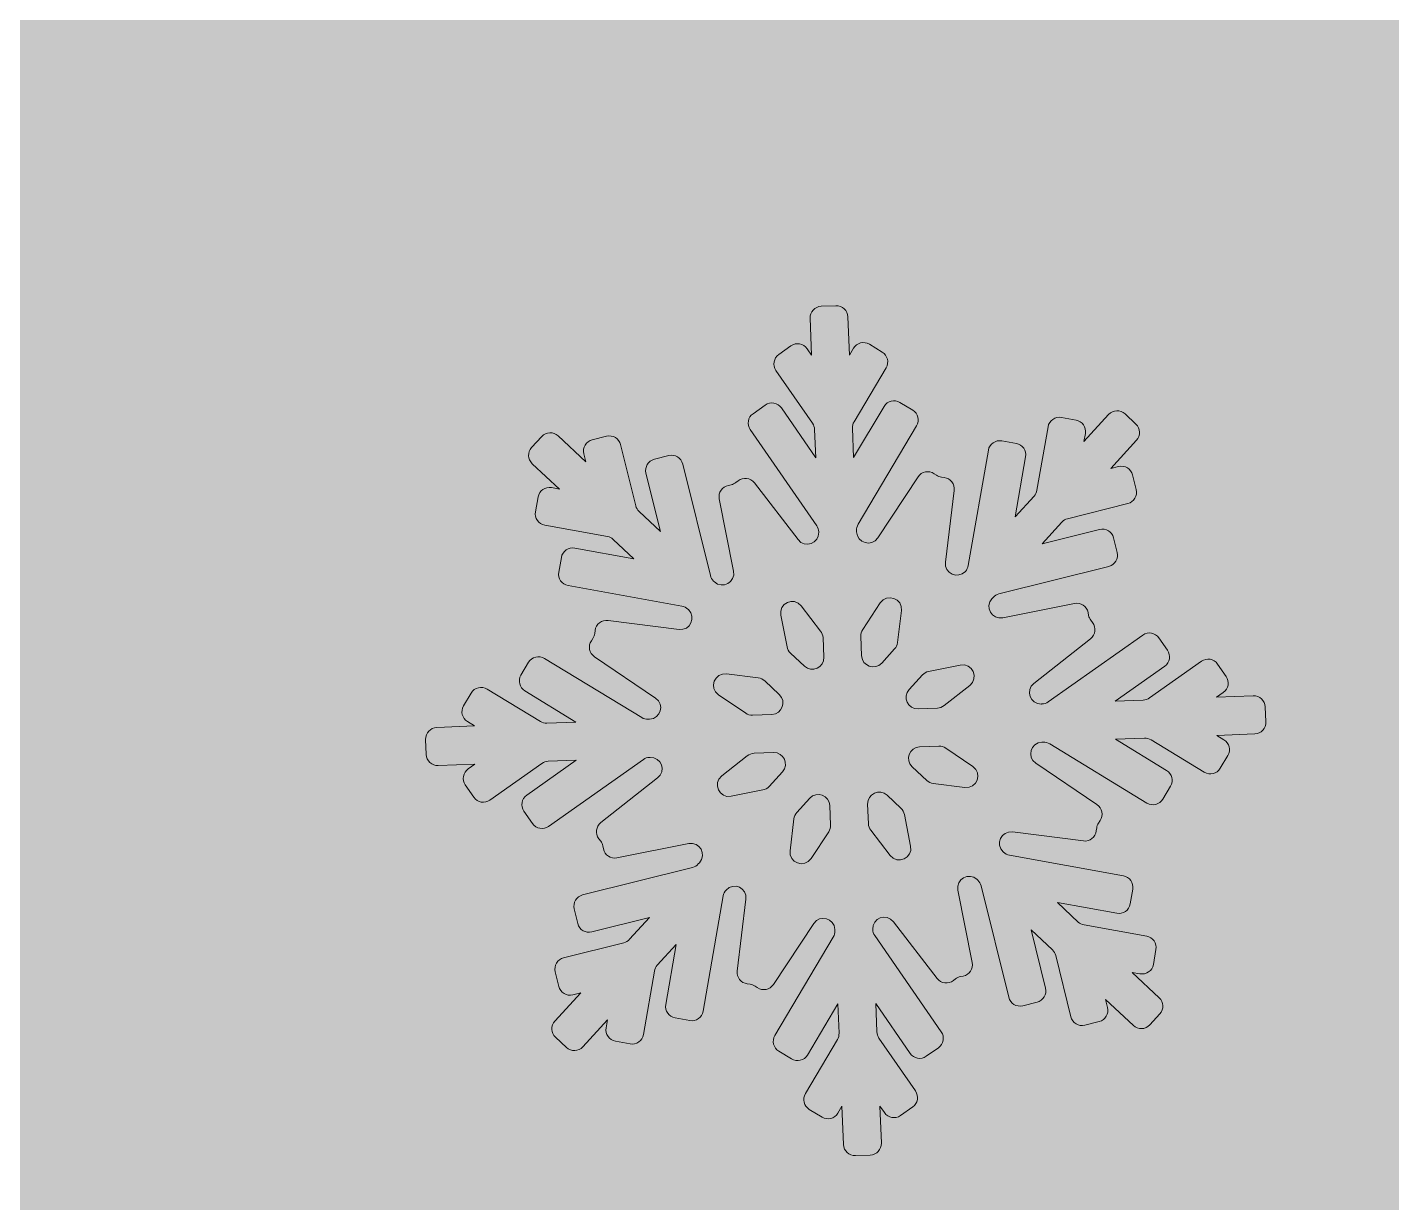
# Model space of a CAD drawing. Header units: millimetres. Extents: x 28 to 188, y -114 to -17.
# Drawn here: x 165.27 to 172.33, y -77.9 to -71.81 of the extents above; entities that cross this region are included whole.
import ezdxf

# ---------------------------------------------------------------- set-up
doc = ezdxf.new("R2010")
doc.units = ezdxf.units.MM
doc.header["$MEASUREMENT"] = 0
doc.layers.add('engraving', color=7, linetype='Continuous')
doc.layers.add('Layer 1', color=7, linetype='Continuous')

msp = doc.modelspace()

# ---------------------------------------------------------------- hatches: boundary and pattern name
at = {"layer": 'Layer 1'}
h = msp.add_hatch(color=2, dxfattribs=at)
h.dxf.hatch_style = 2
edge = h.paths.add_edge_path()
edge.add_spline(control_points=[(186.8995, -77.7011), (185.937, -75.2396), (184.6099, -72.989), (182.9185, -70.9499), (181.2253, -68.9121), (179.2244, -67.1231), (176.9167, -65.5834), (174.6091, -64.0449), (172.0702, -62.8528), (169.2993, -62.0054), (169.2993, -62.0054), (156.1434, -57.7355), (156.1434, -57.7355), (155.2951, -57.1979), (154.5851, -56.4657), (154.0076, -55.5426), (153.4317, -54.6191), (153.5641, -53.7356), (154.4115, -52.8881), (155.4884, -52.0424), (156.7381, -51.5031), (158.1623, -51.2723), (159.5856, -51.0415), (161.0656, -51.0037), (162.6057, -51.1572), (165.2985, -51.5431), (168.261, -52.158), (171.4927, -53.0037), (174.7243, -53.8512), (177.5691, -54.7743), (180.0323, -55.7734), (180.34, -50.5422), (180.5325, -46.6381), (180.6099, -44.0592), (180.6856, -41.4825), (180.7251, -39.5586), (180.7251, -38.2887), (180.7251, -37.0193), (180.7251, -36.0782), (180.7251, -35.4615), (180.7251, -34.8465), (180.8007, -33.8852), (180.9563, -32.5762), (176.8016, -31.1156), (172.7045, -30.1345), (168.665, -29.633), (166.9542, -29.4215), (165.2398, -29.2721), (163.5222, -29.1777), (162.8036, -28.6459), (161.9375, -28.3028), (160.9966, -28.2311), (162.5016, -27.1161), (163.4813, -25.3324), (163.4813, -23.3156), (163.4813, -19.9353), (160.7411, -17.1949), (157.3606, -17.1949), (153.9803, -17.1949), (151.2399, -19.9353), (151.2399, -23.3156), (151.2399, -25.3324), (152.2198, -27.1161), (153.7247, -28.2311), (152.5501, -28.3206), (151.4914, -28.8313), (150.6927, -29.6082), (149.3414, -29.8307), (147.9663, -30.125), (146.5646, -30.4989), (143.4086, -31.2686), (140.6961, -32.4031), (138.428, -33.9032), (136.158, -35.4035), (134.2733, -37.1349), (132.7726, -39.0966), (131.2728, -41.0588), (130.1761, -43.1937), (129.4834, -45.5018), (128.7907, -47.8104), (128.4452, -50.1958), (128.4452, -52.6574), (128.4452, -55.6582), (129.0794, -58.6586), (130.3498, -61.6595), (131.6184, -64.6599), (133.3493, -67.4497), (135.5427, -70.0264), (137.7361, -72.6053), (140.3316, -74.8738), (143.3329, -76.8356), (146.3333, -78.7977), (149.6406, -80.2021), (153.2581, -81.0478), (154.1038, -81.279), (154.9891, -81.5678), (155.9121, -81.9133), (156.8352, -82.2597), (157.7016, -82.6834), (158.5095, -83.1836), (159.3174, -83.6839), (159.9895, -84.2992), (160.5293, -85.0298), (161.0656, -85.762), (161.3372, -86.5872), (161.3372, -87.5111), (161.1816, -88.8201), (160.6822, -89.7233), (159.8365, -90.2227), (158.9891, -90.7246), (157.95, -91.0134), (156.72, -91.0891), (154.7192, -91.0891), (152.8542, -90.7822), (151.1232, -90.166), (149.3922, -89.5506), (147.6406, -88.8957), (145.8718, -88.2029), (145.8718, -88.2029), (140.4477, -86.2416), (140.4477, -86.2416), (139.2934, -85.7793), (138.1392, -85.3375), (136.9848, -84.9146), (135.8315, -84.4918), (134.6772, -84.0878), (133.5229, -83.7028), (133.5229, -83.7028), (127.9828, -108.5157), (127.9828, -108.5157), (131.4456, -109.8247), (134.2733, -110.8243), (136.4657, -111.5161), (138.6591, -112.208), (140.7941, -112.7856), (142.8706, -113.2471), (144.6402, -113.6313), (146.6023, -113.8994), (148.7571, -114.055), (150.91, -114.2088), (153.1429, -114.2467), (155.4506, -114.171), (156.6805, -114.171), (157.8348, -114.1504), (158.9134, -114.1126), (159.9895, -114.0731), (160.7974, -114.0154), (161.3372, -113.9398), (165.2607, -113.4783), (168.8954, -112.4968), (172.2429, -110.9961), (175.5897, -109.4964), (178.4552, -107.5342), (180.8402, -105.1105), (183.2244, -102.6868), (185.0912, -99.8419), (186.438, -96.5708), (187.7831, -93.3013), (188.4182, -89.628), (188.3426, -85.5489), (188.3426, -82.7797), (187.8604, -80.1643), (186.8995, -77.7011)], knot_values=[0, 0, 0, 0, 1, 1, 1, 2, 2, 2, 3, 3, 3, 4, 4, 4, 5, 5, 5, 6, 6, 6, 7, 7, 7, 8, 8, 8, 9, 9, 9, 10, 10, 10, 11, 11, 11, 12, 12, 12, 13, 13, 13, 14, 14, 14, 15, 15, 15, 16, 16, 16, 17, 17, 17, 18, 18, 18, 19, 19, 19, 20, 20, 20, 21, 21, 21, 22, 22, 22, 23, 23, 23, 24, 24, 24, 25, 25, 25, 26, 26, 26, 27, 27, 27, 28, 28, 28, 29, 29, 29, 30, 30, 30, 31, 31, 31, 32, 32, 32, 33, 33, 33, 34, 34, 34, 35, 35, 35, 36, 36, 36, 37, 37, 37, 38, 38, 38, 39, 39, 39, 40, 40, 40, 41, 41, 41, 42, 42, 42, 43, 43, 43, 44, 44, 44, 45, 45, 45, 46, 46, 46, 47, 47, 47, 48, 48, 48, 49, 49, 49, 50, 50, 50, 51, 51, 51, 52, 52, 52, 53, 53, 53, 54, 54, 54, 54], degree=3, periodic=1)
edge = h.paths.add_edge_path()
edge.add_spline(control_points=[(153.5533, -23.3156), (153.5533, -21.2162), (155.2613, -19.5083), (157.3606, -19.5083), (159.4601, -19.5083), (161.1681, -21.2162), (161.1681, -23.3156), (161.1681, -25.415), (159.4601, -27.123), (157.3606, -27.123), (155.2613, -27.123), (153.5533, -25.415), (153.5533, -23.3156)], knot_values=[0, 0, 0, 0, 1, 1, 1, 2, 2, 2, 3, 3, 3, 4, 4, 4, 4], degree=3, periodic=1)

# ---------------------------------------------------------------- linework, layer by layer
at = {"layer": 'engraving', "lineweight": 0}
for points, knots in [([(171.6763, -75.3285), (171.6749, -75.2955), (171.6472, -75.2699), (171.6143, -75.2712), (171.6143, -75.2712), (171.4242, -75.2785), (171.4242, -75.2785), (171.4242, -75.2785), (171.4594, -75.2537), (171.4594, -75.2537), (171.4862, -75.2348), (171.4927, -75.1979), (171.4741, -75.1709), (171.4741, -75.1709), (171.4299, -75.1069), (171.4299, -75.1069), (171.411, -75.0796), (171.3734, -75.0729), (171.3463, -75.0921), (171.3463, -75.0921), (171.0769, -75.2824), (171.0769, -75.2824), (171.0675, -75.289), (171.0563, -75.2928), (171.0448, -75.2933), (171.0448, -75.2933), (170.8994, -75.2989), (170.8994, -75.2989), (170.8994, -75.2989), (171.1557, -75.1179), (171.1557, -75.1179), (171.1824, -75.099), (171.189, -75.062), (171.1703, -75.0351), (171.1703, -75.0351), (171.1261, -74.9712), (171.1261, -74.9712), (171.1072, -74.9439), (171.0697, -74.9372), (171.0425, -74.9564), (171.0425, -74.9564), (170.5522, -75.3027), (170.5522, -75.3027), (170.5428, -75.3094), (170.5316, -75.3132), (170.52, -75.3136), (170.52, -75.3136), (170.5172, -75.3137), (170.5172, -75.3137), (170.4594, -75.3159), (170.4325, -75.2429), (170.4779, -75.2071), (170.4779, -75.2071), (170.7721, -74.9755), (170.7721, -74.9755), (170.7977, -74.9552), (170.8024, -74.9181), (170.7824, -74.8921), (170.7824, -74.8921), (170.773, -74.8799), (170.773, -74.8799), (170.7674, -74.8725), (170.7635, -74.864), (170.7617, -74.855), (170.7617, -74.855), (170.7588, -74.84), (170.7588, -74.84), (170.7524, -74.8076), (170.7209, -74.7865), (170.6885, -74.7929), (170.6885, -74.7929), (170.3172, -74.867), (170.3172, -74.867), (170.2606, -74.8782), (170.2225, -74.8107), (170.2614, -74.7681), (170.2614, -74.7681), (170.2675, -74.7614), (170.2675, -74.7614), (170.2754, -74.7527), (170.2857, -74.7466), (170.2971, -74.7437), (170.2971, -74.7437), (170.8666, -74.6009), (170.8666, -74.6009), (170.8985, -74.5929), (170.918, -74.5605), (170.9101, -74.5286), (170.9101, -74.5286), (170.8913, -74.4528), (170.8913, -74.4528), (170.8834, -74.4208), (170.8509, -74.4012), (170.8188, -74.4093), (170.8188, -74.4093), (170.5206, -74.484), (170.5206, -74.484), (170.5206, -74.484), (170.6233, -74.3715), (170.6233, -74.3715), (170.6313, -74.3628), (170.6415, -74.3567), (170.6529, -74.3538), (170.6529, -74.3538), (170.965, -74.2755), (170.965, -74.2755), (170.9969, -74.2675), (171.0163, -74.2352), (171.0084, -74.2032), (171.0084, -74.2032), (170.9897, -74.1275), (170.9897, -74.1275), (170.9817, -74.0954), (170.9493, -74.0759), (170.9172, -74.0839), (170.9172, -74.0839), (170.8764, -74.0941), (170.8764, -74.0941), (170.8764, -74.0941), (171.0102, -73.9476), (171.0102, -73.9476), (171.0322, -73.9235), (171.0308, -73.8861), (171.0069, -73.8637), (171.0069, -73.8637), (170.9503, -73.8108), (170.9503, -73.8108), (170.9259, -73.7881), (170.8878, -73.7896), (170.8654, -73.8142), (170.8654, -73.8142), (170.7376, -73.9542), (170.7376, -73.9542), (170.7376, -73.9542), (170.7449, -73.9123), (170.7449, -73.9123), (170.7505, -73.88), (170.729, -73.8491), (170.6967, -73.8433), (170.6967, -73.8433), (170.6211, -73.8297), (170.6211, -73.8297), (170.5885, -73.8238), (170.5573, -73.8455), (170.5516, -73.8782), (170.5516, -73.8782), (170.4944, -74.2067), (170.4944, -74.2067), (170.4925, -74.2179), (170.4874, -74.2283), (170.4797, -74.2367), (170.4797, -74.2367), (170.3817, -74.3441), (170.3817, -74.3441), (170.3817, -74.3441), (170.4358, -74.0334), (170.4358, -74.0334), (170.4414, -74.0011), (170.4199, -73.9702), (170.3876, -73.9644), (170.3876, -73.9644), (170.3121, -73.9508), (170.3121, -73.9508), (170.2794, -73.9449), (170.2483, -73.9666), (170.2426, -73.9993), (170.2426, -73.9993), (170.1386, -74.5966), (170.1386, -74.5966), (170.1366, -74.6078), (170.1316, -74.6182), (170.1239, -74.6266), (170.1239, -74.6266), (170.1238, -74.6266), (170.1238, -74.6266), (170.0846, -74.6696), (170.0134, -74.6369), (170.0204, -74.5792), (170.0204, -74.5792), (170.0657, -74.207), (170.0657, -74.207), (170.0696, -74.1744), (170.0465, -74.1447), (170.0139, -74.1406), (170.0139, -74.1406), (169.9996, -74.1388), (169.9996, -74.1388), (169.9903, -74.1376), (169.9814, -74.1342), (169.9737, -74.1289), (169.9737, -74.1289), (169.9618, -74.1209), (169.9618, -74.1209), (169.9343, -74.1022), (169.8968, -74.1097), (169.8785, -74.1374), (169.8785, -74.1374), (169.6701, -74.4529), (169.6701, -74.4529), (169.6381, -74.5013), (169.5629, -74.4803), (169.5606, -74.4224), (169.5606, -74.4224), (169.5603, -74.4158), (169.5603, -74.4158), (169.5598, -74.4043), (169.5627, -74.3929), (169.5686, -74.3829), (169.5686, -74.3829), (169.871, -73.8732), (169.871, -73.8732), (169.8876, -73.8451), (169.8786, -73.8087), (169.8507, -73.7917), (169.8507, -73.7917), (169.7847, -73.7515), (169.7847, -73.7515), (169.7563, -73.7342), (169.7193, -73.7435), (169.7023, -73.7721), (169.7023, -73.7721), (169.545, -74.0373), (169.545, -74.0373), (169.545, -74.0373), (169.5388, -73.8847), (169.5388, -73.8847), (169.5383, -73.8732), (169.5412, -73.8618), (169.5471, -73.8518), (169.5471, -73.8518), (169.713, -73.5722), (169.713, -73.5722), (169.7297, -73.544), (169.7207, -73.5077), (169.6927, -73.4907), (169.6927, -73.4907), (169.6268, -73.4505), (169.6268, -73.4505), (169.5984, -73.4332), (169.5613, -73.4424), (169.5444, -73.4711), (169.5444, -73.4711), (169.5234, -73.5063), (169.5234, -73.5063), (169.5234, -73.5063), (169.5154, -73.3081), (169.5154, -73.3081), (169.5141, -73.2752), (169.4864, -73.2496), (169.4534, -73.2509), (169.4534, -73.2509), (169.3768, -73.2538), (169.3768, -73.2538), (169.3438, -73.2551), (169.3181, -73.283), (169.3195, -73.3159), (169.3195, -73.3159), (169.3272, -73.5071), (169.3272, -73.5071), (169.3272, -73.5071), (169.3039, -73.4734), (169.3039, -73.4734), (169.285, -73.4461), (169.2475, -73.4394), (169.2203, -73.4586), (169.2203, -73.4586), (169.1574, -73.503), (169.1574, -73.503), (169.1307, -73.5219), (169.1241, -73.5588), (169.1428, -73.5857), (169.1428, -73.5857), (169.3322, -73.8599), (169.3322, -73.8599), (169.3386, -73.8692), (169.3423, -73.8801), (169.3427, -73.8914), (169.3427, -73.8914), (169.3487, -74.0381), (169.3487, -74.0381), (169.3487, -74.0381), (169.1706, -73.7804), (169.1706, -73.7804), (169.1518, -73.7531), (169.1142, -73.7464), (169.0871, -73.7656), (169.0871, -73.7656), (169.0241, -73.81), (169.0241, -73.81), (168.9973, -73.8289), (168.9908, -73.8658), (169.0094, -73.8927), (169.0094, -73.8927), (169.3537, -74.3909), (169.3537, -74.3909), (169.3602, -74.4002), (169.3638, -74.4112), (169.3643, -74.4225), (169.3643, -74.4225), (169.3643, -74.4235), (169.3643, -74.4235), (169.3667, -74.4817), (169.2929, -74.5085), (169.2573, -74.4624), (169.2573, -74.4624), (169.0309, -74.1683), (169.0309, -74.1683), (169.0106, -74.142), (168.9728, -74.1372), (168.9466, -74.1578), (168.9466, -74.1578), (168.9355, -74.1666), (168.9355, -74.1666), (168.9281, -74.1724), (168.9194, -74.1764), (168.9102, -74.1783), (168.9102, -74.1783), (168.8962, -74.1811), (168.8962, -74.1811), (168.8639, -74.1875), (168.8429, -74.2189), (168.8493, -74.2512), (168.8493, -74.2512), (168.9232, -74.6259), (168.9232, -74.6259), (168.9344, -74.6828), (168.8661, -74.7207), (168.8238, -74.6811), (168.8238, -74.6811), (168.8201, -74.6777), (168.8201, -74.6777), (168.8117, -74.6698), (168.8057, -74.6596), (168.803, -74.6484), (168.803, -74.6484), (168.66, -74.0708), (168.66, -74.0708), (168.6521, -74.0387), (168.6196, -74.0192), (168.5875, -74.0272), (168.5875, -74.0272), (168.5132, -74.0459), (168.5132, -74.0459), (168.4812, -74.0539), (168.4618, -74.0862), (168.4697, -74.1182), (168.4697, -74.1182), (168.5443, -74.4198), (168.5443, -74.4198), (168.5443, -74.4198), (168.4339, -74.3166), (168.4339, -74.3166), (168.4255, -74.3087), (168.4195, -74.2985), (168.4167, -74.2873), (168.4167, -74.2873), (168.3383, -73.9704), (168.3383, -73.9704), (168.3304, -73.9383), (168.2979, -73.9188), (168.2658, -73.9268), (168.2658, -73.9268), (168.1914, -73.9455), (168.1914, -73.9455), (168.1595, -73.9535), (168.1401, -73.9858), (168.148, -74.0178), (168.148, -74.0178), (168.1581, -74.0587), (168.1581, -74.0587), (168.1581, -74.0587), (168.0147, -73.9247), (168.0147, -73.9247), (167.9904, -73.9019), (167.9522, -73.9035), (167.9298, -73.928), (167.9298, -73.928), (167.8777, -73.9851), (167.8777, -73.9851), (167.8556, -74.0092), (167.8571, -74.0466), (167.881, -74.069), (167.881, -74.069), (168.0213, -74.2001), (168.0213, -74.2001), (168.0213, -74.2001), (167.9803, -74.1927), (167.9803, -74.1927), (167.9477, -74.1868), (167.9165, -74.2086), (167.9109, -74.2412), (167.9109, -74.2412), (167.8975, -74.318), (167.8975, -74.318), (167.8918, -74.3504), (167.9134, -74.3812), (167.9457, -74.387), (167.9457, -74.387), (168.27, -74.4457), (168.27, -74.4457), (168.2813, -74.4478), (168.2918, -74.453), (168.3001, -74.4608), (168.3001, -74.4608), (168.4075, -74.5613), (168.4075, -74.5613), (168.4075, -74.5613), (168.1008, -74.5058), (168.1008, -74.5058), (168.0682, -74.4999), (168.037, -74.5217), (168.0314, -74.5543), (168.0314, -74.5543), (168.018, -74.6311), (168.018, -74.6311), (168.0124, -74.6635), (168.0339, -74.6943), (168.0662, -74.7001), (168.0662, -74.7001), (168.6562, -74.8068), (168.6562, -74.8068), (168.6675, -74.8089), (168.678, -74.8141), (168.6864, -74.822), (168.6864, -74.822), (168.6892, -74.8246), (168.6892, -74.8246), (168.7315, -74.8642), (168.6984, -74.9348), (168.6409, -74.9275), (168.6409, -74.9275), (168.2733, -74.8807), (168.2733, -74.8807), (168.2404, -74.8766), (168.2104, -74.8999), (168.2065, -74.9328), (168.2065, -74.9328), (168.2046, -74.9478), (168.2046, -74.9478), (168.2035, -74.957), (168.2003, -74.9658), (168.1952, -74.9736), (168.1952, -74.9736), (168.1868, -74.9862), (168.1868, -74.9862), (168.1687, -75.0135), (168.176, -75.0503), (168.2031, -75.0686), (168.2031, -75.0686), (168.5197, -75.2833), (168.5197, -75.2833), (168.5675, -75.3156), (168.5461, -75.3901), (168.4885, -75.3924), (168.4885, -75.3924), (168.4811, -75.3927), (168.4811, -75.3927), (168.4693, -75.3931), (168.4577, -75.3901), (168.4477, -75.384), (168.4477, -75.384), (167.9442, -75.0773), (167.9442, -75.0773), (167.9158, -75.06), (167.8787, -75.0692), (167.8618, -75.0978), (167.8618, -75.0978), (167.8222, -75.1645), (167.8222, -75.1645), (167.8055, -75.1926), (167.8146, -75.229), (167.8425, -75.246), (167.8425, -75.246), (168.1071, -75.4072), (168.1071, -75.4072), (168.1071, -75.4072), (167.9564, -75.413), (167.9564, -75.413), (167.9446, -75.4135), (167.933, -75.4104), (167.923, -75.4043), (167.923, -75.4043), (167.6471, -75.2363), (167.6471, -75.2363), (167.6187, -75.219), (167.5816, -75.2283), (167.5647, -75.2568), (167.5647, -75.2568), (167.5251, -75.3235), (167.5251, -75.3235), (167.5084, -75.3516), (167.5175, -75.388), (167.5454, -75.405), (167.5454, -75.405), (167.5824, -75.4275), (167.5824, -75.4275), (167.5824, -75.4275), (167.3861, -75.4351), (167.3861, -75.4351), (167.353, -75.4364), (167.3274, -75.4642), (167.3287, -75.4972), (167.3287, -75.4972), (167.3318, -75.5752), (167.3318, -75.5752), (167.3332, -75.6081), (167.3609, -75.6338), (167.3938, -75.6325), (167.3938, -75.6325), (167.584, -75.6251), (167.584, -75.6251), (167.584, -75.6251), (167.5487, -75.65), (167.5487, -75.65), (167.522, -75.6689), (167.5154, -75.7058), (167.5341, -75.7328), (167.5341, -75.7328), (167.5783, -75.7967), (167.5783, -75.7967), (167.5972, -75.824), (167.6347, -75.8307), (167.6619, -75.8116), (167.6619, -75.8116), (167.9312, -75.6213), (167.9312, -75.6213), (167.9406, -75.6146), (167.9518, -75.6109), (167.9633, -75.6104), (167.9633, -75.6104), (168.1087, -75.6048), (168.1087, -75.6048), (168.1087, -75.6048), (167.8524, -75.7857), (167.8524, -75.7857), (167.8257, -75.8046), (167.8191, -75.8415), (167.8378, -75.8685), (167.8378, -75.8685), (167.8819, -75.9325), (167.8819, -75.9325), (167.9008, -75.9598), (167.9384, -75.9665), (167.9655, -75.9473), (167.9655, -75.9473), (168.456, -75.6009), (168.456, -75.6009), (168.4654, -75.5943), (168.4765, -75.5905), (168.4881, -75.59), (168.4881, -75.59), (168.4909, -75.5899), (168.4909, -75.5899), (168.5487, -75.5877), (168.5756, -75.6607), (168.5302, -75.6966), (168.5302, -75.6966), (168.2361, -75.9281), (168.2361, -75.9281), (168.2104, -75.9484), (168.2057, -75.9855), (168.2257, -76.0115), (168.2257, -76.0115), (168.2352, -76.0238), (168.2352, -76.0238), (168.2408, -76.0311), (168.2446, -76.0396), (168.2464, -76.0486), (168.2464, -76.0486), (168.2494, -76.0637), (168.2494, -76.0637), (168.2558, -76.0961), (168.2872, -76.1171), (168.3196, -76.1107), (168.3196, -76.1107), (168.691, -76.0367), (168.691, -76.0367), (168.7476, -76.0254), (168.7857, -76.0929), (168.7468, -76.1355), (168.7468, -76.1355), (168.7406, -76.1423), (168.7406, -76.1423), (168.7327, -76.1509), (168.7224, -76.1571), (168.711, -76.1599), (168.711, -76.1599), (168.1415, -76.3028), (168.1415, -76.3028), (168.1096, -76.3108), (168.0902, -76.3432), (168.0981, -76.3751), (168.0981, -76.3751), (168.1168, -76.4508), (168.1168, -76.4508), (168.1247, -76.4829), (168.1572, -76.5024), (168.1893, -76.4944), (168.1893, -76.4944), (168.4875, -76.4196), (168.4875, -76.4196), (168.4875, -76.4196), (168.3847, -76.5321), (168.3847, -76.5321), (168.3768, -76.5408), (168.3665, -76.547), (168.3552, -76.5498), (168.3552, -76.5498), (168.0431, -76.6281), (168.0431, -76.6281), (168.0112, -76.6361), (167.9918, -76.6685), (167.9997, -76.7004), (167.9997, -76.7004), (168.0184, -76.7762), (168.0184, -76.7762), (168.0264, -76.8082), (168.0588, -76.8278), (168.0909, -76.8197), (168.0909, -76.8197), (168.1317, -76.8095), (168.1317, -76.8095), (168.1317, -76.8095), (167.9979, -76.956), (167.9979, -76.956), (167.9758, -76.9802), (167.9773, -77.0176), (168.0012, -77.0399), (168.0012, -77.0399), (168.0578, -77.0928), (168.0578, -77.0928), (168.0821, -77.1155), (168.1203, -77.114), (168.1427, -77.0895), (168.1427, -77.0895), (168.2705, -76.9494), (168.2705, -76.9494), (168.2705, -76.9494), (168.2632, -76.9914), (168.2632, -76.9914), (168.2576, -77.0237), (168.2792, -77.0545), (168.3115, -77.0604), (168.3115, -77.0604), (168.387, -77.074), (168.387, -77.074), (168.4196, -77.0799), (168.4508, -77.0581), (168.4565, -77.0255), (168.4565, -77.0255), (168.5136, -76.6969), (168.5136, -76.6969), (168.5156, -76.6857), (168.5207, -76.6753), (168.5284, -76.6669), (168.5284, -76.6669), (168.6264, -76.5596), (168.6264, -76.5596), (168.6264, -76.5596), (168.5723, -76.8702), (168.5723, -76.8702), (168.5666, -76.9025), (168.5882, -76.9334), (168.6205, -76.9392), (168.6205, -76.9392), (168.696, -76.9529), (168.696, -76.9529), (168.7286, -76.9588), (168.7598, -76.937), (168.7655, -76.9044), (168.7655, -76.9044), (168.8695, -76.307), (168.8695, -76.307), (168.8714, -76.2958), (168.8766, -76.2854), (168.8842, -76.277), (168.8842, -76.277), (168.8842, -76.277), (168.8842, -76.277), (168.9234, -76.2341), (168.9946, -76.2668), (168.9876, -76.3245), (168.9876, -76.3245), (168.9424, -76.6966), (168.9424, -76.6966), (168.9384, -76.7292), (168.9616, -76.7589), (168.9942, -76.7631), (168.9942, -76.7631), (169.0084, -76.7649), (169.0084, -76.7649), (169.0177, -76.7661), (169.0267, -76.7694), (169.0344, -76.7747), (169.0344, -76.7747), (169.0463, -76.7827), (169.0463, -76.7827), (169.0738, -76.8014), (169.1113, -76.794), (169.1296, -76.7662), (169.1296, -76.7662), (169.3381, -76.4507), (169.3381, -76.4507), (169.37, -76.4024), (169.4452, -76.4233), (169.4476, -76.4812), (169.4476, -76.4812), (169.4478, -76.4879), (169.4478, -76.4879), (169.4483, -76.4994), (169.4454, -76.5109), (169.4395, -76.5208), (169.4395, -76.5208), (169.1371, -77.0305), (169.1371, -77.0305), (169.1205, -77.0587), (169.1295, -77.095), (169.1575, -77.112), (169.1575, -77.112), (169.2234, -77.1521), (169.2234, -77.1521), (169.2518, -77.1694), (169.2888, -77.1602), (169.3058, -77.1316), (169.3058, -77.1316), (169.4632, -76.8663), (169.4632, -76.8663), (169.4632, -76.8663), (169.4693, -77.0189), (169.4693, -77.0189), (169.4698, -77.0304), (169.4669, -77.0419), (169.461, -77.0518), (169.461, -77.0518), (169.2951, -77.3316), (169.2951, -77.3316), (169.2784, -77.3597), (169.2875, -77.396), (169.3154, -77.413), (169.3154, -77.413), (169.3813, -77.4532), (169.3813, -77.4532), (169.4097, -77.4705), (169.4468, -77.4612), (169.4638, -77.4326), (169.4638, -77.4326), (169.4846, -77.3974), (169.4846, -77.3974), (169.4846, -77.3974), (169.4926, -77.5955), (169.4926, -77.5955), (169.4939, -77.6284), (169.5217, -77.654), (169.5546, -77.6527), (169.5546, -77.6527), (169.6312, -77.6498), (169.6312, -77.6498), (169.6643, -77.6485), (169.69, -77.6207), (169.6886, -77.5877), (169.6886, -77.5877), (169.6809, -77.3965), (169.6809, -77.3965), (169.6809, -77.3965), (169.7042, -77.4302), (169.7042, -77.4302), (169.7231, -77.4575), (169.7606, -77.4642), (169.7878, -77.4451), (169.7878, -77.4451), (169.8507, -77.4007), (169.8507, -77.4007), (169.8774, -77.3818), (169.884, -77.3449), (169.8654, -77.3179), (169.8654, -77.3179), (169.6759, -77.0438), (169.6759, -77.0438), (169.6694, -77.0345), (169.6658, -77.0235), (169.6653, -77.0122), (169.6653, -77.0122), (169.6594, -76.8655), (169.6594, -76.8655), (169.6594, -76.8655), (169.8376, -77.1233), (169.8376, -77.1233), (169.8564, -77.1506), (169.894, -77.1573), (169.9211, -77.1381), (169.9211, -77.1381), (169.984, -77.0936), (169.984, -77.0936), (170.0108, -77.0747), (170.0173, -77.0378), (169.9987, -77.0109), (169.9987, -77.0109), (169.6544, -76.5127), (169.6544, -76.5127), (169.648, -76.5034), (169.6443, -76.4925), (169.6439, -76.4812), (169.6439, -76.4812), (169.6438, -76.4803), (169.6438, -76.4803), (169.6414, -76.4221), (169.7153, -76.3953), (169.7508, -76.4414), (169.7508, -76.4414), (169.9772, -76.7354), (169.9772, -76.7354), (169.9975, -76.7618), (170.0354, -76.7665), (170.0615, -76.7459), (170.0615, -76.7459), (170.0727, -76.7371), (170.0727, -76.7371), (170.0801, -76.7312), (170.0887, -76.7273), (170.0979, -76.7254), (170.0979, -76.7254), (170.1119, -76.7226), (170.1119, -76.7226), (170.1442, -76.7162), (170.1652, -76.6848), (170.1588, -76.6525), (170.1588, -76.6525), (170.085, -76.2777), (170.085, -76.2777), (170.0738, -76.2208), (170.142, -76.1829), (170.1844, -76.2225), (170.1844, -76.2225), (170.188, -76.2259), (170.188, -76.2259), (170.1964, -76.2338), (170.2024, -76.244), (170.2052, -76.2552), (170.2052, -76.2552), (170.348, -76.8328), (170.348, -76.8328), (170.356, -76.8649), (170.3885, -76.8844), (170.4205, -76.8764), (170.4205, -76.8764), (170.4949, -76.8578), (170.4949, -76.8578), (170.5268, -76.8497), (170.5463, -76.8174), (170.5384, -76.7855), (170.5384, -76.7855), (170.4637, -76.4838), (170.4637, -76.4838), (170.4637, -76.4838), (170.5742, -76.5871), (170.5742, -76.5871), (170.5827, -76.595), (170.5886, -76.6051), (170.5914, -76.6163), (170.5914, -76.6163), (170.6698, -76.9333), (170.6698, -76.9333), (170.6778, -76.9654), (170.7103, -76.9849), (170.7424, -76.9769), (170.7424, -76.9769), (170.8167, -76.9582), (170.8167, -76.9582), (170.8487, -76.9502), (170.8681, -76.9178), (170.8602, -76.8859), (170.8602, -76.8859), (170.85, -76.8449), (170.85, -76.8449), (170.85, -76.8449), (170.9934, -76.979), (170.9934, -76.979), (171.0177, -77.0018), (171.0559, -77.0002), (171.0783, -76.9757), (171.0783, -76.9757), (171.1304, -76.9186), (171.1304, -76.9186), (171.1525, -76.8944), (171.151, -76.857), (171.1271, -76.8347), (171.1271, -76.8347), (170.9868, -76.7035), (170.9868, -76.7035), (170.9868, -76.7035), (171.0278, -76.7109), (171.0278, -76.7109), (171.0604, -76.7168), (171.0916, -76.6951), (171.0973, -76.6624), (171.0973, -76.6624), (171.1106, -76.5856), (171.1106, -76.5856), (171.1163, -76.5532), (171.0947, -76.5224), (171.0624, -76.5165), (171.0624, -76.5165), (170.7381, -76.458), (170.7381, -76.458), (170.7268, -76.4559), (170.7163, -76.4506), (170.708, -76.4428), (170.708, -76.4428), (170.6006, -76.3424), (170.6006, -76.3424), (170.6006, -76.3424), (170.9073, -76.3978), (170.9073, -76.3978), (170.9399, -76.4037), (170.9711, -76.382), (170.9768, -76.3493), (170.9768, -76.3493), (170.9901, -76.2725), (170.9901, -76.2725), (170.9958, -76.2402), (170.9742, -76.2093), (170.9419, -76.2035), (170.9419, -76.2035), (170.3519, -76.0968), (170.3519, -76.0968), (170.3405, -76.0948), (170.3301, -76.0895), (170.3217, -76.0817), (170.3217, -76.0817), (170.3189, -76.079), (170.3189, -76.079), (170.2766, -76.0395), (170.3097, -75.9689), (170.3672, -75.9762), (170.3672, -75.9762), (170.7349, -76.0229), (170.7349, -76.0229), (170.7677, -76.0271), (170.7977, -76.0037), (170.8017, -75.9709), (170.8017, -75.9709), (170.8035, -75.9558), (170.8035, -75.9558), (170.8046, -75.9466), (170.8079, -75.9379), (170.8129, -75.9301), (170.8129, -75.9301), (170.8214, -75.9174), (170.8214, -75.9174), (170.8394, -75.8901), (170.8321, -75.8534), (170.805, -75.835), (170.805, -75.835), (170.4884, -75.6204), (170.4884, -75.6204), (170.4407, -75.588), (170.462, -75.5135), (170.5197, -75.5113), (170.5197, -75.5113), (170.527, -75.511), (170.527, -75.511), (170.5387, -75.5105), (170.5503, -75.5136), (170.5604, -75.5197), (170.5604, -75.5197), (171.0639, -75.8264), (171.0639, -75.8264), (171.0923, -75.8437), (171.1294, -75.8345), (171.1463, -75.8058), (171.1463, -75.8058), (171.1859, -75.7392), (171.1859, -75.7392), (171.2026, -75.711), (171.1936, -75.6747), (171.1656, -75.6577), (171.1656, -75.6577), (170.901, -75.4965), (170.901, -75.4965), (170.901, -75.4965), (171.0517, -75.4906), (171.0517, -75.4906), (171.0635, -75.4902), (171.0751, -75.4932), (171.0851, -75.4993), (171.0851, -75.4993), (171.361, -75.6673), (171.361, -75.6673), (171.3894, -75.6846), (171.4265, -75.6754), (171.4434, -75.6468), (171.4434, -75.6468), (171.483, -75.5801), (171.483, -75.5801), (171.4996, -75.5519), (171.4906, -75.5156), (171.4627, -75.4986), (171.4627, -75.4986), (171.4258, -75.4761), (171.4258, -75.4761), (171.4258, -75.4761), (171.622, -75.4685), (171.622, -75.4685), (171.655, -75.4672), (171.6807, -75.4394), (171.6794, -75.4064), (171.6794, -75.4064), (171.6763, -75.3285), (171.6763, -75.3285)], [0, 0, 0, 0, 1, 1, 1, 2, 2, 2, 3, 3, 3, 4, 4, 4, 5, 5, 5, 6, 6, 6, 7, 7, 7, 8, 8, 8, 9, 9, 9, 10, 10, 10, 11, 11, 11, 12, 12, 12, 13, 13, 13, 14, 14, 14, 15, 15, 15, 16, 16, 16, 17, 17, 17, 18, 18, 18, 19, 19, 19, 20, 20, 20, 21, 21, 21, 22, 22, 22, 23, 23, 23, 24, 24, 24, 25, 25, 25, 26, 26, 26, 27, 27, 27, 28, 28, 28, 29, 29, 29, 30, 30, 30, 31, 31, 31, 32, 32, 32, 33, 33, 33, 34, 34, 34, 35, 35, 35, 36, 36, 36, 37, 37, 37, 38, 38, 38, 39, 39, 39, 40, 40, 40, 41, 41, 41, 42, 42, 42, 43, 43, 43, 44, 44, 44, 45, 45, 45, 46, 46, 46, 47, 47, 47, 48, 48, 48, 49, 49, 49, 50, 50, 50, 51, 51, 51, 52, 52, 52, 53, 53, 53, 54, 54, 54, 55, 55, 55, 56, 56, 56, 57, 57, 57, 58, 58, 58, 59, 59, 59, 60, 60, 60, 61, 61, 61, 62, 62, 62, 63, 63, 63, 64, 64, 64, 65, 65, 65, 66, 66, 66, 67, 67, 67, 68, 68, 68, 69, 69, 69, 70, 70, 70, 71, 71, 71, 72, 72, 72, 73, 73, 73, 74, 74, 74, 75, 75, 75, 76, 76, 76, 77, 77, 77, 78, 78, 78, 79, 79, 79, 80, 80, 80, 81, 81, 81, 82, 82, 82, 83, 83, 83, 84, 84, 84, 85, 85, 85, 86, 86, 86, 87, 87, 87, 88, 88, 88, 89, 89, 89, 90, 90, 90, 91, 91, 91, 92, 92, 92, 93, 93, 93, 94, 94, 94, 95, 95, 95, 96, 96, 96, 97, 97, 97, 98, 98, 98, 99, 99, 99, 100, 100, 100, 101, 101, 101, 102, 102, 102, 103, 103, 103, 104, 104, 104, 105, 105, 105, 106, 106, 106, 107, 107, 107, 108, 108, 108, 109, 109, 109, 110, 110, 110, 111, 111, 111, 112, 112, 112, 113, 113, 113, 114, 114, 114, 115, 115, 115, 116, 116, 116, 117, 117, 117, 118, 118, 118, 119, 119, 119, 120, 120, 120, 121, 121, 121, 122, 122, 122, 123, 123, 123, 124, 124, 124, 125, 125, 125, 126, 126, 126, 127, 127, 127, 128, 128, 128, 129, 129, 129, 130, 130, 130, 131, 131, 131, 132, 132, 132, 133, 133, 133, 134, 134, 134, 135, 135, 135, 136, 136, 136, 137, 137, 137, 138, 138, 138, 139, 139, 139, 140, 140, 140, 141, 141, 141, 142, 142, 142, 143, 143, 143, 144, 144, 144, 145, 145, 145, 146, 146, 146, 147, 147, 147, 148, 148, 148, 149, 149, 149, 150, 150, 150, 151, 151, 151, 152, 152, 152, 153, 153, 153, 154, 154, 154, 155, 155, 155, 156, 156, 156, 157, 157, 157, 158, 158, 158, 159, 159, 159, 160, 160, 160, 161, 161, 161, 162, 162, 162, 163, 163, 163, 164, 164, 164, 165, 165, 165, 166, 166, 166, 167, 167, 167, 168, 168, 168, 169, 169, 169, 170, 170, 170, 171, 171, 171, 172, 172, 172, 173, 173, 173, 174, 174, 174, 175, 175, 175, 176, 176, 176, 177, 177, 177, 178, 178, 178, 179, 179, 179, 180, 180, 180, 181, 181, 181, 182, 182, 182, 183, 183, 183, 184, 184, 184, 185, 185, 185, 186, 186, 186, 187, 187, 187, 188, 188, 188, 189, 189, 189, 190, 190, 190, 191, 191, 191, 192, 192, 192, 193, 193, 193, 194, 194, 194, 195, 195, 195, 196, 196, 196, 197, 197, 197, 198, 198, 198, 199, 199, 199, 200, 200, 200, 201, 201, 201, 202, 202, 202, 203, 203, 203, 204, 204, 204, 205, 205, 205, 206, 206, 206, 207, 207, 207, 208, 208, 208, 209, 209, 209, 210, 210, 210, 211, 211, 211, 212, 212, 212, 213, 213, 213, 214, 214, 214, 215, 215, 215, 216, 216, 216, 217, 217, 217, 218, 218, 218, 219, 219, 219, 220, 220, 220, 221, 221, 221, 222, 222, 222, 223, 223, 223, 224, 224, 224, 225, 225, 225, 226, 226, 226, 227, 227, 227, 228, 228, 228, 229, 229, 229, 230, 230, 230, 231, 231, 231, 232, 232, 232, 233, 233, 233, 234, 234, 234, 235, 235, 235, 236, 236, 236, 237, 237, 237, 238, 238, 238, 239, 239, 239, 240, 240, 240, 241, 241, 241, 242, 242, 242, 243, 243, 243, 244, 244, 244, 245, 245, 245, 246, 246, 246, 247, 247, 247, 248, 248, 248, 249, 249, 249, 250, 250, 250, 251, 251, 251, 252, 252, 252, 253, 253, 253, 254, 254, 254, 255, 255, 255, 256, 256, 256, 257, 257, 257, 258, 258, 258, 259, 259, 259, 260, 260, 260, 261, 261, 261, 262, 262, 262, 263, 263, 263, 264, 264, 264, 265, 265, 265, 266, 266, 266, 267, 267, 267, 268, 268, 268, 269, 269, 269, 270, 270, 270, 271, 271, 271, 272, 272, 272, 273, 273, 273, 274, 274, 274, 275, 275, 275, 276, 276, 276, 277, 277, 277, 278, 278, 278, 279, 279, 279, 280, 280, 280, 281, 281, 281, 282, 282, 282, 283, 283, 283, 284, 284, 284, 285, 285, 285, 286, 286, 286, 287, 287, 287, 288, 288, 288, 289, 289, 289, 290, 290, 290, 291, 291, 291, 292, 292, 292, 293, 293, 293, 294, 294, 294, 295, 295, 295, 296, 296, 296, 297, 297, 297, 298, 298, 298, 299, 299, 299, 300, 300, 300, 301, 301, 301, 302, 302, 302, 303, 303, 303, 304, 304, 304, 305, 305, 305, 306, 306, 306, 307, 307, 307, 308, 308, 308, 309, 309, 309, 310, 310, 310, 311, 311, 311, 312, 312, 312, 313, 313, 313, 314, 314, 314, 315, 315, 315, 316, 316, 316, 317, 317, 317, 318, 318, 318, 319, 319, 319, 320, 320, 320, 321, 321, 321, 322, 322, 322, 323, 323, 323, 324, 324, 324, 325, 325, 325, 326, 326, 326, 327, 327, 327, 328, 328, 328, 329, 329, 329, 330, 330, 330, 331, 331, 331, 332, 332, 332, 333, 333, 333, 334, 334, 334, 335, 335, 335, 336, 336, 336, 336]), ([(169.5865, -75.0639), (169.5865, -75.0639), (169.5824, -74.9629), (169.5824, -74.9629), (169.5819, -74.9504), (169.5854, -74.9381), (169.5922, -74.9276), (169.5922, -74.9276), (169.6832, -74.7898), (169.6832, -74.7898), (169.718, -74.7372), (169.7999, -74.7674), (169.7924, -74.83), (169.7924, -74.83), (169.7722, -74.9955), (169.7722, -74.9955), (169.7707, -75.0079), (169.7654, -75.0194), (169.7571, -75.0286), (169.7571, -75.0286), (169.6903, -75.1018), (169.6903, -75.1018), (169.6543, -75.1412), (169.5886, -75.1172), (169.5865, -75.0639)], [0, 0, 0, 0, 1, 1, 1, 2, 2, 2, 3, 3, 3, 4, 4, 4, 5, 5, 5, 6, 6, 6, 7, 7, 7, 8, 8, 8, 8]), ([(169.2739, -74.8059), (169.2739, -74.8059), (169.374, -74.9359), (169.374, -74.9359), (169.3816, -74.9457), (169.3859, -74.9576), (169.3864, -74.97), (169.3864, -74.97), (169.3905, -75.071), (169.3905, -75.071), (169.3927, -75.1244), (169.329, -75.1535), (169.29, -75.117), (169.29, -75.117), (169.2181, -75.0498), (169.2181, -75.0498), (169.2089, -75.0412), (169.2027, -75.03), (169.2003, -75.0177), (169.2003, -75.0177), (169.168, -74.8539), (169.168, -74.8539), (169.1558, -74.792), (169.2354, -74.7559), (169.2739, -74.8059)], [0, 0, 0, 0, 1, 1, 1, 2, 2, 2, 3, 3, 3, 4, 4, 4, 5, 5, 5, 6, 6, 6, 7, 7, 7, 8, 8, 8, 8]), ([(169.832, -75.2385), (169.832, -75.2385), (169.9008, -75.1632), (169.9008, -75.1632), (169.9094, -75.1537), (169.9207, -75.1473), (169.9332, -75.1448), (169.9332, -75.1448), (170.0973, -75.1121), (170.0973, -75.1121), (170.1589, -75.0999), (170.1953, -75.1788), (170.146, -75.2176), (170.146, -75.2176), (170.0137, -75.3218), (170.0137, -75.3218), (170.0038, -75.3296), (169.9916, -75.3341), (169.9791, -75.3346), (169.9791, -75.3346), (169.8784, -75.3385), (169.8784, -75.3385), (169.8255, -75.3405), (169.7962, -75.2777), (169.832, -75.2385)], [0, 0, 0, 0, 1, 1, 1, 2, 2, 2, 3, 3, 3, 4, 4, 4, 5, 5, 5, 6, 6, 6, 7, 7, 7, 8, 8, 8, 8]), ([(168.986, -75.3614), (168.986, -75.3614), (168.8458, -75.2664), (168.8458, -75.2664), (168.7938, -75.2312), (168.8245, -75.1499), (168.8869, -75.1578), (168.8869, -75.1578), (169.0514, -75.1787), (169.0514, -75.1787), (169.0638, -75.1803), (169.0755, -75.1857), (169.0847, -75.1943), (169.0847, -75.1943), (169.1598, -75.2645), (169.1598, -75.2645), (169.1985, -75.3008), (169.1743, -75.3658), (169.1213, -75.3678), (169.1213, -75.3678), (169.0218, -75.3717), (169.0218, -75.3717), (169.0091, -75.3722), (168.9965, -75.3686), (168.986, -75.3614)], [0, 0, 0, 0, 1, 1, 1, 2, 2, 2, 3, 3, 3, 4, 4, 4, 5, 5, 5, 6, 6, 6, 7, 7, 7, 8, 8, 8, 8]), ([(169.1761, -75.6651), (169.1761, -75.6651), (169.1073, -75.7405), (169.1073, -75.7405), (169.0987, -75.7499), (169.0873, -75.7563), (169.0748, -75.7588), (169.0748, -75.7588), (168.9108, -75.7915), (168.9108, -75.7915), (168.8492, -75.8038), (168.8128, -75.7249), (168.8622, -75.686), (168.8622, -75.686), (168.9945, -75.5819), (168.9945, -75.5819), (169.0044, -75.5741), (169.0165, -75.5696), (169.0291, -75.5691), (169.0291, -75.5691), (169.1297, -75.5652), (169.1297, -75.5652), (169.1827, -75.5631), (169.2118, -75.626), (169.1761, -75.6651)], [0, 0, 0, 0, 1, 1, 1, 2, 2, 2, 3, 3, 3, 4, 4, 4, 5, 5, 5, 6, 6, 6, 7, 7, 7, 8, 8, 8, 8]), ([(170.0221, -75.5422), (170.0221, -75.5422), (170.1622, -75.6372), (170.1622, -75.6372), (170.2143, -75.6725), (170.1835, -75.7538), (170.1212, -75.7459), (170.1212, -75.7459), (169.9567, -75.7249), (169.9567, -75.7249), (169.9443, -75.7234), (169.9327, -75.7179), (169.9235, -75.7093), (169.9235, -75.7093), (169.8484, -75.6391), (169.8484, -75.6391), (169.8096, -75.6029), (169.8338, -75.5378), (169.8868, -75.5358), (169.8868, -75.5358), (169.9863, -75.5319), (169.9863, -75.5319), (169.999, -75.5315), (170.0115, -75.535), (170.0221, -75.5422)], [0, 0, 0, 0, 1, 1, 1, 2, 2, 2, 3, 3, 3, 4, 4, 4, 5, 5, 5, 6, 6, 6, 7, 7, 7, 8, 8, 8, 8]), ([(169.4216, -75.8398), (169.4216, -75.8398), (169.4257, -75.9407), (169.4257, -75.9407), (169.4262, -75.9533), (169.4228, -75.9656), (169.4158, -75.9761), (169.4158, -75.9761), (169.3249, -76.1138), (169.3249, -76.1138), (169.2901, -76.1664), (169.2082, -76.1363), (169.2158, -76.0737), (169.2158, -76.0737), (169.2359, -75.9081), (169.2359, -75.9081), (169.2374, -75.8958), (169.2427, -75.8842), (169.2511, -75.8751), (169.2511, -75.8751), (169.3178, -75.8019), (169.3178, -75.8019), (169.3538, -75.7625), (169.4194, -75.7865), (169.4216, -75.8398)], [0, 0, 0, 0, 1, 1, 1, 2, 2, 2, 3, 3, 3, 4, 4, 4, 5, 5, 5, 6, 6, 6, 7, 7, 7, 8, 8, 8, 8]), ([(169.7342, -76.0978), (169.7342, -76.0978), (169.6341, -75.9677), (169.6341, -75.9677), (169.6265, -75.9579), (169.6222, -75.946), (169.6217, -75.9337), (169.6217, -75.9337), (169.6176, -75.8327), (169.6176, -75.8327), (169.6154, -75.7793), (169.6791, -75.7501), (169.7181, -75.7866), (169.7181, -75.7866), (169.79, -75.8539), (169.79, -75.8539), (169.7992, -75.8625), (169.8054, -75.8737), (169.8079, -75.886), (169.8079, -75.886), (169.8401, -76.0498), (169.8401, -76.0498), (169.8523, -76.1117), (169.7727, -76.1477), (169.7342, -76.0978)], [0, 0, 0, 0, 1, 1, 1, 2, 2, 2, 3, 3, 3, 4, 4, 4, 5, 5, 5, 6, 6, 6, 7, 7, 7, 8, 8, 8, 8])]:
    msp.add_open_spline(points, degree=3, knots=knots, dxfattribs=at)
at = {"layer": 'Layer 1', "lineweight": 0}
msp.add_open_spline([(186.8995, -77.7011), (185.937, -75.2396), (184.6099, -72.989), (182.9185, -70.9499), (181.2253, -68.9121), (179.2244, -67.1231), (176.9167, -65.5834), (174.6091, -64.0449), (172.0702, -62.8528), (169.2993, -62.0054), (169.2993, -62.0054), (156.1434, -57.7355), (156.1434, -57.7355), (155.2951, -57.1979), (154.5851, -56.4657), (154.0076, -55.5426), (153.4317, -54.6191), (153.5641, -53.7356), (154.4115, -52.8881), (155.4884, -52.0424), (156.7381, -51.5031), (158.1623, -51.2723), (159.5856, -51.0415), (161.0656, -51.0037), (162.6057, -51.1572), (165.2985, -51.5431), (168.261, -52.158), (171.4927, -53.0037), (174.7243, -53.8512), (177.5691, -54.7743), (180.0323, -55.7734), (180.34, -50.5422), (180.5325, -46.6381), (180.6099, -44.0592), (180.6856, -41.4825), (180.7251, -39.5586), (180.7251, -38.2887), (180.7251, -37.0193), (180.7251, -36.0782), (180.7251, -35.4615), (180.7251, -34.8465), (180.8007, -33.8852), (180.9563, -32.5762), (176.8016, -31.1156), (172.7045, -30.1345), (168.665, -29.633), (166.9542, -29.4215), (165.2398, -29.2721), (163.5222, -29.1777), (162.8036, -28.6459), (161.9375, -28.3028), (160.9966, -28.2311), (162.5016, -27.1161), (163.4813, -25.3324), (163.4813, -23.3156), (163.4813, -19.9353), (160.7411, -17.1949), (157.3606, -17.1949), (153.9803, -17.1949), (151.2399, -19.9353), (151.2399, -23.3156), (151.2399, -25.3324), (152.2198, -27.1161), (153.7247, -28.2311), (152.5501, -28.3206), (151.4914, -28.8313), (150.6927, -29.6082), (149.3414, -29.8307), (147.9663, -30.125), (146.5646, -30.4989), (143.4086, -31.2686), (140.6961, -32.4031), (138.428, -33.9032), (136.158, -35.4035), (134.2733, -37.1349), (132.7726, -39.0966), (131.2728, -41.0588), (130.1761, -43.1937), (129.4834, -45.5018), (128.7907, -47.8104), (128.4452, -50.1958), (128.4452, -52.6574), (128.4452, -55.6582), (129.0794, -58.6586), (130.3498, -61.6595), (131.6184, -64.6599), (133.3493, -67.4497), (135.5427, -70.0264), (137.7361, -72.6053), (140.3316, -74.8738), (143.3329, -76.8356), (146.3333, -78.7977), (149.6406, -80.2021), (153.2581, -81.0478), (154.1038, -81.279), (154.9891, -81.5678), (155.9121, -81.9133), (156.8352, -82.2597), (157.7016, -82.6834), (158.5095, -83.1836), (159.3174, -83.6839), (159.9895, -84.2992), (160.5293, -85.0298), (161.0656, -85.762), (161.3372, -86.5872), (161.3372, -87.5111), (161.1816, -88.8201), (160.6822, -89.7233), (159.8365, -90.2227), (158.9891, -90.7246), (157.95, -91.0134), (156.72, -91.0891), (154.7192, -91.0891), (152.8542, -90.7822), (151.1232, -90.166), (149.3922, -89.5506), (147.6406, -88.8957), (145.8718, -88.2029), (145.8718, -88.2029), (140.4477, -86.2416), (140.4477, -86.2416), (139.2934, -85.7793), (138.1392, -85.3375), (136.9848, -84.9146), (135.8315, -84.4918), (134.6772, -84.0878), (133.5229, -83.7028), (133.5229, -83.7028), (127.9828, -108.5157), (127.9828, -108.5157), (131.4456, -109.8247), (134.2733, -110.8243), (136.4657, -111.5161), (138.6591, -112.208), (140.7941, -112.7856), (142.8706, -113.2471), (144.6402, -113.6313), (146.6023, -113.8994), (148.7571, -114.055), (150.91, -114.2088), (153.1429, -114.2467), (155.4506, -114.171), (156.6805, -114.171), (157.8348, -114.1504), (158.9134, -114.1126), (159.9895, -114.0731), (160.7974, -114.0154), (161.3372, -113.9398), (165.2607, -113.4783), (168.8954, -112.4968), (172.2429, -110.9961), (175.5897, -109.4964), (178.4552, -107.5342), (180.8402, -105.1105), (183.2244, -102.6868), (185.0912, -99.8419), (186.438, -96.5708), (187.7831, -93.3013), (188.4182, -89.628), (188.3426, -85.5489), (188.3426, -82.7797), (187.8604, -80.1643), (186.8995, -77.7011)], degree=3, knots=[0, 0, 0, 0, 1, 1, 1, 2, 2, 2, 3, 3, 3, 4, 4, 4, 5, 5, 5, 6, 6, 6, 7, 7, 7, 8, 8, 8, 9, 9, 9, 10, 10, 10, 11, 11, 11, 12, 12, 12, 13, 13, 13, 14, 14, 14, 15, 15, 15, 16, 16, 16, 17, 17, 17, 18, 18, 18, 19, 19, 19, 20, 20, 20, 21, 21, 21, 22, 22, 22, 23, 23, 23, 24, 24, 24, 25, 25, 25, 26, 26, 26, 27, 27, 27, 28, 28, 28, 29, 29, 29, 30, 30, 30, 31, 31, 31, 32, 32, 32, 33, 33, 33, 34, 34, 34, 35, 35, 35, 36, 36, 36, 37, 37, 37, 38, 38, 38, 39, 39, 39, 40, 40, 40, 41, 41, 41, 42, 42, 42, 43, 43, 43, 44, 44, 44, 45, 45, 45, 46, 46, 46, 47, 47, 47, 48, 48, 48, 49, 49, 49, 50, 50, 50, 51, 51, 51, 52, 52, 52, 53, 53, 53, 54, 54, 54, 54], dxfattribs=at)

doc.saveas('drawing.dxf')
